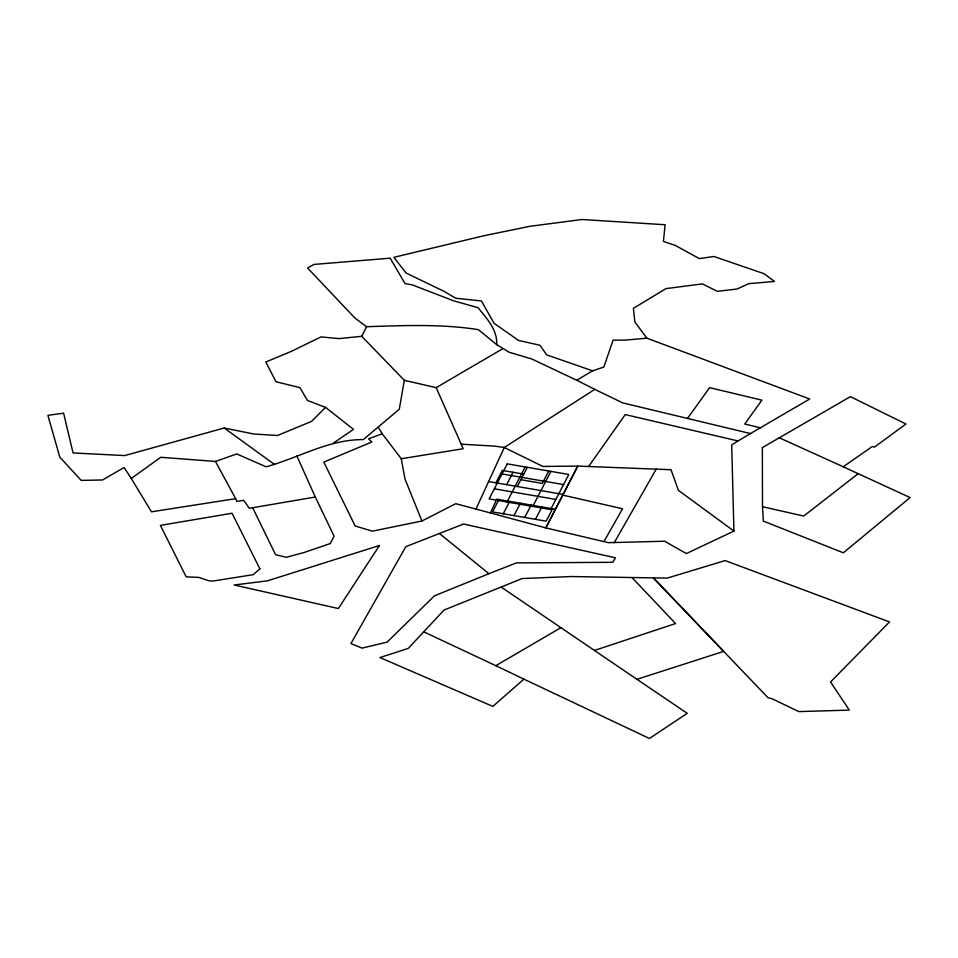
<?xml version="1.0" encoding="UTF-8"?>
<svg xmlns="http://www.w3.org/2000/svg" width="958" height="958" viewBox="0 0 958 958"><rect width="100%" height="100%" fill="white"/><g stroke="black" fill="none" stroke-linecap="round" stroke-linejoin="round"><path stroke-width="1.44" d="M333.624 442.955L353.49 429.364L325.552 407.366L307.506 400.492L299.89 387.643L275.988 381.727L265.809 362.016L291.28 351.382L321.014 336.893L338.916 338.605L361.753 336.318L404.324 380.326L399.294 409.21L363.321 439.602C328.702 439.351 298.597 457.876 266.084 466.797L236.71 453.936L215.478 461.433L160.776 457.289L131.27 478.461L151.484 511.811L235.656 498.663L236.913 501.417L243.679 500.304L249.343 508.315L315.302 497.01L334.067 536.133L330.378 543.521L304.129 552.479L286.346 557.305L275.569 554.67L252.864 508.135M421.939 520.996L404.971 478.976L401.282 458.738L382.266 433.83L368.579 438.752L371.8 442.021L323.804 462.079L355.155 525.99L372.434 531.163L421.939 520.996L455.733 503.692L475.982 509.057L504.279 447.494L594.774 389.379L622.796 402.911L750.473 433.567L809.702 399.007L646.89 338.186L625.311 340.102L613.084 340.162L603.827 367.046L592.595 370.818L576.728 380.254L531.798 358.987L509.285 352.293L496.723 344.676L478.317 329.648C441.387 323.804 403.785 325.528 366.543 326.702L354.843 317.972L307.53 267.953L314.044 264.432L390.181 258.181L405.03 283.58L412.203 284.861L453.529 300.788L478.102 307.734C486.808 318.607 497.465 329.612 496.723 344.676M490.412 512.949L496.759 499.142L555.436 509.273M361.753 336.318L366.543 326.702M404.324 380.326L436.165 387.655L461.229 444.201L494.651 446.105L504.279 447.494L542.839 466.438L577.77 466.103L545.797 527.894L608.414 542.671L664.672 541.234L686.323 553.568L733.936 531.079L678.408 490.352L671.019 469.719L577.77 466.103L545.797 527.894L475.982 509.057M495.909 482.808L502.315 470.426L523.775 474.126M498.938 499.525L492.532 511.907L546.156 521.164L552.574 508.77M506.638 484.664L513.045 472.27M507.01 501.992L525.152 466.953M503.261 513.763L509.668 501.369M517.356 486.508L527.295 467.324M513.979 515.608L520.398 503.225M524.709 517.464L531.115 505.07M548.742 471.025L542.336 483.407L520.889 479.707M532.756 506.435L550.886 471.396M535.438 519.308L541.845 506.926M604.079 541.342L622.556 508.758L562.574 495.07M614.222 542.707L656.23 469.133M588.763 466.283L625.263 414.563L737.971 440.955L750.473 433.567M687.497 418.442L709.603 387.655L761.897 400.157L744.749 424.047L760.389 427.783M325.552 407.366L311.578 421.388L277.437 435.495L253.726 433.998L224.208 428.01L124.696 455.577L73.071 452.942L63.587 413.149L47.9 415.353L59.803 457.122L81.214 480.389L102.542 479.982L124.121 467.504L131.27 478.461M636.938 679.306L687.221 713.303L649.464 738.498L523.906 679.126L492.843 706.417L379.943 657.547L408.3 648.362L444.033 610.054L522.17 578.548L571.028 576.536L667.283 578.093L725.11 560.586L889.539 621.934L830.55 681.964L849.315 710.106L798.876 711.602L772.244 698.837L767.933 697.652L653.56 578.117L723.697 651.392L636.938 679.306L501.501 587.302M762.496 506.698L763.334 521.092L843.339 552.79L910.1 497.573L858.2 473.671L803.69 516.075L762.496 506.698L762.352 447.602L850.393 396.66L905.957 424.011L874.367 447.182L872.451 446.428L843.244 466.762L779.177 437.734M737.971 440.955L731.696 444.991L733.936 531.079M436.165 387.655L502.818 348.664M423.735 631.825L495.837 665.69L560.777 627.741M488.915 573.686L434.405 595.864L387.128 642.123L362.076 648.123L350.927 643.584L405.845 546.647L463.552 524.026L615.443 557.784L612.773 562.298L516.386 562.909L488.915 573.686L439.315 533.414M594.75 650.338L675.57 623.55L632.064 577.614M401.282 458.738L463.193 448.739L461.229 444.201M502.052 473.959L563.543 484.568M488.628 481.551L563.124 494.412M494.352 488.82L555.856 499.429M592.595 370.818L546.719 354.891L539.953 345.251L518.541 340.425L494.005 323.265L481.431 300.944L455.84 298.261L444.32 291.507L406 272.946L393.894 257.319L483.79 235.776L529.726 226.339L582.021 219.502L665.103 224.735L663.427 241.428L675.246 245.392L699.292 258.6L713.854 256.493L764.089 273.701L774.447 281.448L748.629 283.676L737.157 289.005L717.326 291.34L702.382 283.891L665.966 288.621L633.382 308.332L634.867 321.984L646.89 338.186M843.244 466.762L858.2 473.671M495.837 665.69L523.906 679.126M576.728 380.254L594.774 389.379M224.208 428.01L274.695 464.594M378.41 427.472L382.266 433.83M215.478 461.433L235.656 498.663M296.884 456.008L315.302 497.01M507.273 463.864L489.131 498.914L550.634 509.524L568.777 474.473L507.273 463.864M379.44 545.509L338.354 608.534L234.195 585.003L267.45 580.835L379.44 545.509M259.881 568.836L253.163 574.692L212.88 581.063L208.772 580.752L198.725 577.387L186.187 576.848L160.405 525.391L232.052 513.249L259.881 568.836"/></g></svg>
